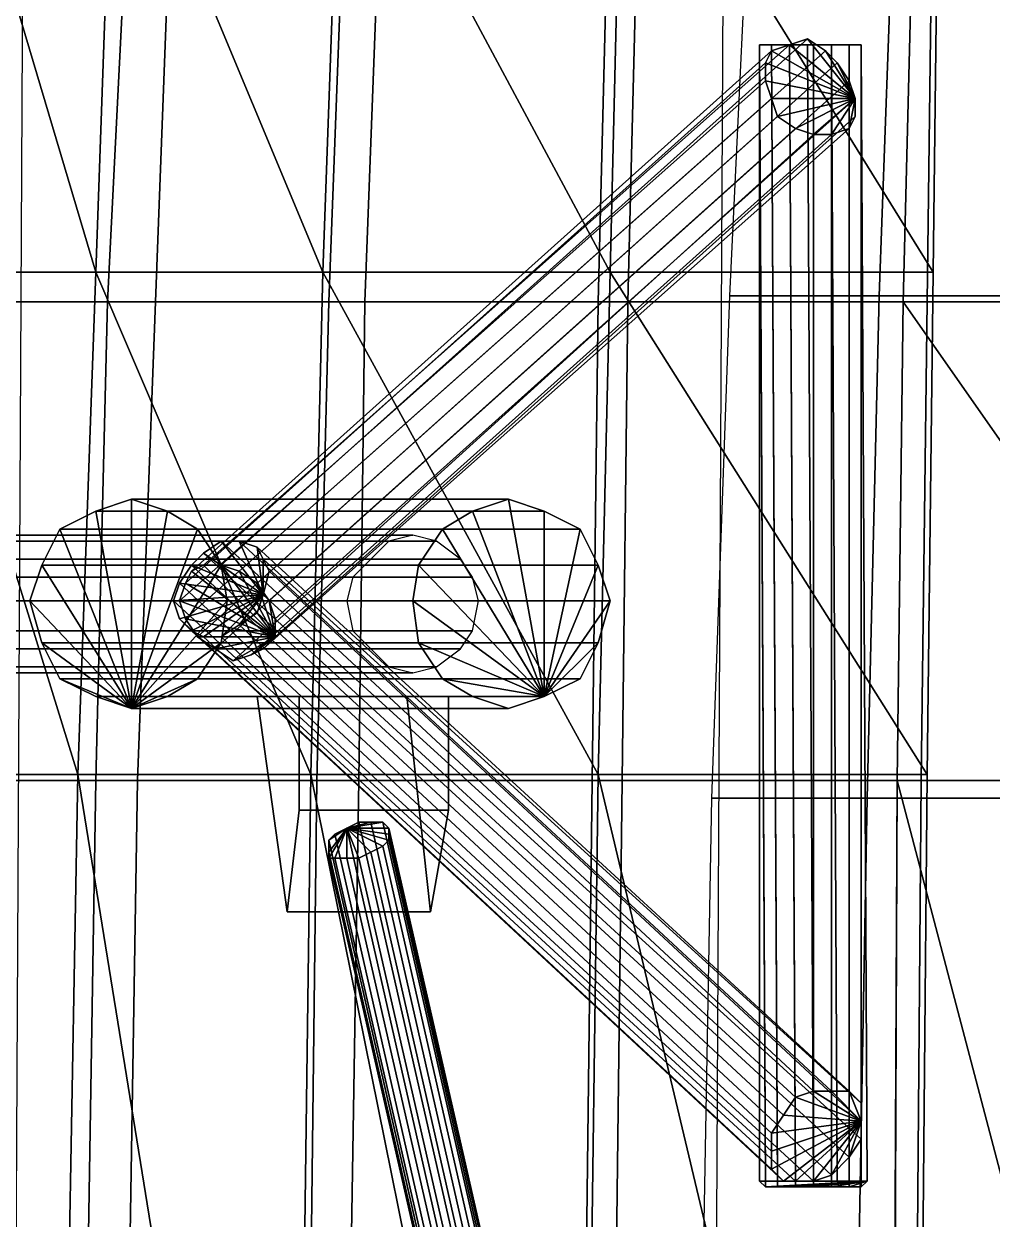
# Model space of a CAD drawing. Extents: x -1726 to 1721, y -2579 to 1769.
# Drawn here: x -260 to -98.1, y 110.6 to 310.5 of the extents above; entities that cross this region are included whole.
import ezdxf

# ---------------------------------------------------------------- set-up
doc = ezdxf.new("R2010")
doc.units = 0

msp = doc.modelspace()

# ---------------------------------------------------------------- linework, layer by layer
at = {"layer": '14653', "color": 1}
for points in [[(-132, 307, -911), (-129, 308, -913), (-227, 220, -1065), (-230, 220, -1063)], [(-129, 308, -913), (-126, 306, -914), (-224, 219, -1066), (-227, 220, -1065)], [(-121, 298, -913), (-129, 308, -913), (-132, 307, -911), (-121, 298, -913)], [(-121, 298, -913), (-126, 306, -914), (-129, 308, -913), (-121, 298, -913)], [(-136, 304, -906), (-135, 306, -908), (-232, 219, -1060), (-233, 217, -1058)], [(-135, 306, -908), (-132, 307, -911), (-230, 220, -1063), (-232, 219, -1060)], [(-126, 306, -914), (-124, 304, -914), (-221, 217, -1066), (-224, 219, -1066)], [(-134, 116, -912), (-136, 116, -909), (-137, 307, -914), (-135, 307, -917)], [(-136, 116, -909), (-137, 117, -905), (-137, 307, -911), (-137, 307, -914)], [(-137, 117, -905), (-136, 117, -902), (-137, 307, -907), (-137, 307, -911)], [(-136, 117, -902), (-134, 117, -899), (-135, 307, -904), (-137, 307, -907)], [(-120, 307, -914), (-135, 307, -917), (-137, 307, -914), (-120, 307, -914)], [(-120, 307, -914), (-137, 307, -914), (-137, 307, -911), (-120, 307, -914)], [(-120, 307, -914), (-137, 307, -911), (-137, 307, -907), (-120, 307, -914)], [(-120, 307, -914), (-137, 307, -907), (-135, 307, -904), (-120, 307, -914)], [(-121, 298, -913), (-135, 306, -908), (-136, 304, -906), (-121, 298, -913)], [(-121, 298, -913), (-132, 307, -911), (-135, 306, -908), (-121, 298, -913)], [(-131, 116, -914), (-134, 116, -912), (-135, 307, -917), (-132, 307, -919)], [(-134, 117, -899), (-131, 117, -897), (-132, 307, -902), (-135, 307, -904)], [(-120, 307, -914), (-132, 307, -919), (-135, 307, -917), (-120, 307, -914)], [(-120, 307, -914), (-135, 307, -904), (-132, 307, -902), (-120, 307, -914)], [(-128, 116, -914), (-131, 116, -914), (-132, 307, -919), (-129, 307, -920)], [(-131, 117, -897), (-128, 117, -896), (-128, 307, -902), (-132, 307, -902)], [(-120, 307, -914), (-129, 307, -920), (-132, 307, -919), (-120, 307, -914)], [(-120, 307, -914), (-132, 307, -902), (-128, 307, -902), (-120, 307, -914)], [(-125, 116, -914), (-128, 116, -914), (-129, 307, -920), (-125, 307, -919)], [(-120, 307, -914), (-125, 307, -919), (-129, 307, -920), (-120, 307, -914)], [(-128, 117, -896), (-124, 117, -897), (-125, 307, -902), (-128, 307, -902)], [(-120, 307, -914), (-128, 307, -902), (-125, 307, -902), (-120, 307, -914)], [(-121, 298, -913), (-124, 304, -914), (-126, 306, -914), (-121, 298, -913)], [(-122, 116, -912), (-125, 116, -914), (-125, 307, -919), (-122, 307, -917)], [(-124, 117, -897), (-122, 117, -899), (-122, 307, -904), (-125, 307, -902)], [(-120, 307, -914), (-122, 307, -917), (-125, 307, -919), (-120, 307, -914)], [(-120, 307, -914), (-125, 307, -902), (-122, 307, -904), (-120, 307, -914)], [(-120, 116, -909), (-122, 116, -912), (-122, 307, -917), (-120, 307, -914)], [(-122, 117, -899), (-120, 117, -902), (-120, 307, -907), (-122, 307, -904)], [(-120, 307, -914), (-122, 307, -904), (-120, 307, -907), (-120, 307, -914)], [(-120, 117, -902), (-119, 117, -905), (-120, 307, -911), (-120, 307, -907)], [(-119, 117, -905), (-120, 116, -909), (-120, 307, -914), (-120, 307, -911)], [(-120, 307, -914), (-120, 307, -907), (-120, 307, -911), (-120, 307, -914)], [(-136, 301, -904), (-136, 304, -906), (-233, 217, -1058), (-234, 214, -1056)], [(-124, 304, -914), (-122, 301, -914), (-219, 214, -1066), (-221, 217, -1066)], [(-121, 298, -913), (-136, 304, -906), (-136, 301, -904), (-121, 298, -913)], [(-121, 298, -913), (-122, 301, -914), (-124, 304, -914), (-121, 298, -913)], [(-135, 298, -903), (-136, 301, -904), (-234, 214, -1056), (-233, 211, -1055)], [(-122, 301, -914), (-121, 298, -913), (-218, 211, -1065), (-219, 214, -1066)], [(-121, 298, -913), (-136, 301, -904), (-135, 298, -903), (-121, 298, -913)], [(-134, 295, -903), (-135, 298, -903), (-233, 211, -1055), (-231, 208, -1055)], [(-121, 298, -913), (-121, 295, -911), (-218, 208, -1063), (-218, 211, -1065)], [(-121, 298, -913), (-135, 298, -903), (-134, 295, -903), (-121, 298, -913)], [(-121, 298, -913), (-134, 295, -903), (-131, 293, -903), (-121, 298, -913)], [(-121, 298, -913), (-131, 293, -903), (-128, 292, -904), (-121, 298, -913)], [(-121, 298, -913), (-128, 292, -904), (-125, 292, -906), (-121, 298, -913)], [(-121, 298, -913), (-125, 292, -906), (-122, 293, -909), (-121, 298, -913)], [(-121, 298, -913), (-122, 293, -909), (-121, 295, -911), (-121, 298, -913)], [(-131, 293, -903), (-134, 295, -903), (-231, 208, -1055), (-228, 206, -1055)], [(-121, 295, -911), (-122, 293, -909), (-220, 206, -1061), (-218, 208, -1063)], [(-128, 292, -904), (-131, 293, -903), (-228, 206, -1055), (-225, 204, -1056)], [(-125, 292, -906), (-128, 292, -904), (-225, 204, -1056), (-222, 205, -1058)], [(-122, 293, -909), (-125, 292, -906), (-222, 205, -1058), (-220, 206, -1061)], [(-131, 131, -902), (-128, 132, -903), (-227, 224, -1051), (-230, 222, -1050)], [(-220, 215, -1061), (-230, 222, -1050), (-227, 224, -1051), (-220, 215, -1061)], [(-128, 132, -903), (-125, 132, -904), (-224, 224, -1053), (-227, 224, -1051)], [(-220, 215, -1061), (-227, 224, -1051), (-224, 224, -1053), (-220, 215, -1061)], [(-125, 132, -904), (-122, 132, -907), (-221, 223, -1055), (-224, 224, -1053)], [(-220, 215, -1061), (-224, 224, -1053), (-221, 223, -1055), (-220, 215, -1061)], [(-133, 128, -901), (-131, 131, -902), (-230, 222, -1050), (-232, 220, -1050)], [(-220, 215, -1061), (-232, 220, -1050), (-230, 222, -1050), (-220, 215, -1061)], [(-122, 132, -907), (-120, 130, -909), (-220, 221, -1057), (-221, 223, -1055)], [(-220, 215, -1061), (-221, 223, -1055), (-220, 221, -1057), (-220, 215, -1061)], [(-135, 125, -902), (-133, 128, -901), (-232, 220, -1050), (-234, 217, -1050)], [(-220, 215, -1061), (-234, 217, -1050), (-232, 220, -1050), (-220, 215, -1061)], [(-218, 208, -1063), (-232, 219, -1060), (-230, 220, -1063), (-218, 208, -1063)], [(-218, 208, -1063), (-230, 220, -1063), (-227, 220, -1065), (-218, 208, -1063)], [(-218, 208, -1063), (-227, 220, -1065), (-224, 219, -1066), (-218, 208, -1063)], [(-120, 130, -909), (-120, 127, -911), (-219, 219, -1059), (-220, 221, -1057)], [(-220, 215, -1061), (-220, 221, -1057), (-219, 219, -1059), (-220, 215, -1061)], [(-218, 208, -1063), (-233, 217, -1058), (-232, 219, -1060), (-218, 208, -1063)], [(-218, 208, -1063), (-224, 219, -1066), (-221, 217, -1066), (-218, 208, -1063)], [(-120, 127, -911), (-120, 124, -913), (-220, 215, -1061), (-219, 219, -1059)], [(-135, 122, -904), (-135, 125, -902), (-234, 217, -1050), (-235, 214, -1052)], [(-220, 215, -1061), (-235, 214, -1052), (-234, 217, -1050), (-220, 215, -1061)], [(-218, 208, -1063), (-234, 214, -1056), (-233, 217, -1058), (-218, 208, -1063)], [(-218, 208, -1063), (-221, 217, -1066), (-219, 214, -1066), (-218, 208, -1063)], [(-220, 215, -1061), (-234, 211, -1054), (-235, 214, -1052), (-220, 215, -1061)], [(-135, 119, -906), (-135, 122, -904), (-235, 214, -1052), (-234, 211, -1054)], [(-220, 215, -1061), (-232, 209, -1056), (-234, 211, -1054), (-220, 215, -1061)], [(-218, 208, -1063), (-233, 211, -1055), (-234, 214, -1056), (-218, 208, -1063)], [(-220, 215, -1061), (-230, 208, -1059), (-232, 209, -1056), (-220, 215, -1061)], [(-220, 215, -1061), (-227, 208, -1060), (-230, 208, -1059), (-220, 215, -1061)], [(-220, 215, -1061), (-224, 210, -1061), (-227, 208, -1060), (-220, 215, -1061)], [(-220, 215, -1061), (-221, 212, -1062), (-224, 210, -1061), (-220, 215, -1061)], [(-120, 124, -913), (-122, 121, -913), (-221, 212, -1062), (-220, 215, -1061)], [(-218, 208, -1063), (-219, 214, -1066), (-218, 211, -1065), (-218, 208, -1063)], [(-122, 121, -913), (-125, 118, -913), (-224, 210, -1061), (-221, 212, -1062)], [(-133, 117, -908), (-135, 119, -906), (-234, 211, -1054), (-232, 209, -1056)], [(-218, 208, -1063), (-231, 208, -1055), (-233, 211, -1055), (-218, 208, -1063)], [(-125, 118, -913), (-128, 117, -912), (-227, 208, -1060), (-224, 210, -1061)], [(-131, 117, -910), (-133, 117, -908), (-232, 209, -1056), (-230, 208, -1059)], [(-218, 208, -1063), (-228, 206, -1055), (-231, 208, -1055), (-218, 208, -1063)], [(-128, 117, -912), (-131, 117, -910), (-230, 208, -1059), (-227, 208, -1060)], [(-218, 208, -1063), (-225, 204, -1056), (-228, 206, -1055), (-218, 208, -1063)], [(-218, 208, -1063), (-222, 205, -1058), (-225, 204, -1056), (-218, 208, -1063)], [(-218, 208, -1063), (-220, 206, -1061), (-222, 205, -1058), (-218, 208, -1063)], [(-120, 127, -911), (-128, 132, -903), (-131, 131, -902), (-120, 127, -911)], [(-120, 127, -911), (-125, 132, -904), (-128, 132, -903), (-120, 127, -911)], [(-120, 127, -911), (-122, 132, -907), (-125, 132, -904), (-120, 127, -911)], [(-120, 127, -911), (-120, 130, -909), (-122, 132, -907), (-120, 127, -911)], [(-120, 127, -911), (-131, 131, -902), (-133, 128, -901), (-120, 127, -911)], [(-120, 127, -911), (-133, 128, -901), (-135, 125, -902), (-120, 127, -911)], [(-120, 127, -911), (-135, 125, -902), (-135, 122, -904), (-120, 127, -911)], [(-120, 127, -911), (-135, 122, -904), (-135, 119, -906), (-120, 127, -911)], [(-120, 127, -911), (-135, 119, -906), (-133, 117, -908), (-120, 127, -911)], [(-120, 127, -911), (-133, 117, -908), (-131, 117, -910), (-120, 127, -911)], [(-120, 127, -911), (-131, 117, -910), (-128, 117, -912), (-120, 127, -911)], [(-120, 127, -911), (-128, 117, -912), (-125, 118, -913), (-120, 127, -911)], [(-120, 127, -911), (-125, 118, -913), (-122, 121, -913), (-120, 127, -911)], [(-120, 127, -911), (-122, 121, -913), (-120, 124, -913), (-120, 127, -911)], [(-119, 117, -905), (-136, 117, -902), (-137, 117, -905), (-119, 117, -905)], [(-119, 117, -905), (-137, 117, -905), (-136, 116, -909), (-119, 117, -905)], [(-119, 117, -905), (-134, 117, -899), (-136, 117, -902), (-119, 117, -905)], [(-119, 117, -905), (-136, 116, -909), (-134, 116, -912), (-119, 117, -905)], [(-119, 117, -905), (-131, 117, -897), (-134, 117, -899), (-119, 117, -905)], [(-119, 117, -905), (-134, 116, -912), (-131, 116, -914), (-119, 117, -905)], [(-119, 117, -905), (-128, 117, -896), (-131, 117, -897), (-119, 117, -905)], [(-119, 117, -905), (-131, 116, -914), (-128, 116, -914), (-119, 117, -905)], [(-119, 117, -905), (-124, 117, -897), (-128, 117, -896), (-119, 117, -905)], [(-119, 117, -905), (-128, 116, -914), (-125, 116, -914), (-119, 117, -905)], [(-119, 117, -905), (-125, 116, -914), (-122, 116, -912), (-119, 117, -905)], [(-119, 117, -905), (-122, 117, -899), (-124, 117, -897), (-119, 117, -905)], [(-119, 117, -905), (-120, 117, -902), (-122, 117, -899), (-119, 117, -905)], [(-119, 117, -905), (-122, 116, -912), (-120, 116, -909), (-119, 117, -905)]]:
    msp.add_3dface(points, dxfattribs=at)
at = {"layer": '20381', "color": 1}
for points in [[(-185, 229, -898), (-179, 231, -900), (-242, 231, -1108), (-248, 229, -1106)], [(-242, 196, -1108), (-248, 229, -1106), (-242, 231, -1108), (-242, 196, -1108)], [(-179, 231, -900), (-173, 229, -902), (-236, 229, -1110), (-242, 231, -1108)], [(-242, 196, -1108), (-242, 231, -1108), (-236, 229, -1110), (-242, 196, -1108)], [(-173, 198, -902), (-179, 231, -900), (-185, 229, -898), (-173, 198, -902)], [(-173, 198, -902), (-173, 229, -902), (-179, 231, -900), (-173, 198, -902)], [(-190, 226, -896), (-185, 229, -898), (-248, 229, -1106), (-254, 226, -1104)], [(-242, 196, -1108), (-254, 226, -1104), (-248, 229, -1106), (-242, 196, -1108)], [(-242, 196, -1108), (-236, 229, -1110), (-231, 226, -1111), (-242, 196, -1108)], [(-173, 229, -902), (-167, 226, -903), (-231, 226, -1111), (-236, 229, -1110)], [(-173, 198, -902), (-185, 229, -898), (-190, 226, -896), (-173, 198, -902)], [(-173, 198, -902), (-167, 226, -903), (-173, 229, -902), (-173, 198, -902)], [(-194, 220, -895), (-190, 226, -896), (-254, 226, -1104), (-257, 220, -1103)], [(-242, 196, -1108), (-257, 220, -1103), (-254, 226, -1104), (-242, 196, -1108)], [(-242, 196, -1108), (-231, 226, -1111), (-227, 220, -1112), (-242, 196, -1108)], [(-167, 226, -903), (-164, 220, -905), (-227, 220, -1112), (-231, 226, -1111)], [(-173, 198, -902), (-190, 226, -896), (-194, 220, -895), (-173, 198, -902)], [(-173, 198, -902), (-164, 220, -905), (-167, 226, -903), (-173, 198, -902)], [(-195, 214, -895), (-194, 220, -895), (-257, 220, -1103), (-259, 214, -1103)], [(-242, 196, -1108), (-259, 214, -1103), (-257, 220, -1103), (-242, 196, -1108)], [(-242, 196, -1108), (-227, 220, -1112), (-226, 214, -1113), (-242, 196, -1108)], [(-164, 220, -905), (-162, 214, -905), (-226, 214, -1113), (-227, 220, -1112)], [(-173, 198, -902), (-194, 220, -895), (-195, 214, -895), (-173, 198, -902)], [(-173, 198, -902), (-162, 214, -905), (-164, 220, -905), (-173, 198, -902)], [(-194, 207, -895), (-195, 214, -895), (-259, 214, -1103), (-257, 207, -1103)], [(-242, 196, -1108), (-257, 207, -1103), (-259, 214, -1103), (-242, 196, -1108)], [(-242, 196, -1108), (-226, 214, -1113), (-227, 207, -1112), (-242, 196, -1108)], [(-162, 214, -905), (-164, 207, -905), (-227, 207, -1112), (-226, 214, -1113)], [(-173, 198, -902), (-195, 214, -895), (-194, 207, -895), (-173, 198, -902)], [(-173, 198, -902), (-164, 207, -905), (-162, 214, -905), (-173, 198, -902)], [(-190, 201, -896), (-194, 207, -895), (-257, 207, -1103), (-254, 201, -1104)], [(-242, 196, -1108), (-254, 201, -1104), (-257, 207, -1103), (-242, 196, -1108)], [(-242, 196, -1108), (-227, 207, -1112), (-231, 201, -1111), (-242, 196, -1108)], [(-164, 207, -905), (-167, 201, -903), (-231, 201, -1111), (-227, 207, -1112)], [(-173, 198, -902), (-194, 207, -895), (-190, 201, -896), (-173, 198, -902)], [(-173, 198, -902), (-167, 201, -903), (-164, 207, -905), (-173, 198, -902)], [(-185, 198, -898), (-190, 201, -896), (-254, 201, -1104), (-248, 198, -1106)], [(-242, 196, -1108), (-248, 198, -1106), (-254, 201, -1104), (-242, 196, -1108)], [(-242, 196, -1108), (-231, 201, -1111), (-236, 198, -1110), (-242, 196, -1108)], [(-167, 201, -903), (-173, 198, -902), (-236, 198, -1110), (-231, 201, -1111)], [(-173, 198, -902), (-190, 201, -896), (-185, 198, -898), (-173, 198, -902)], [(-179, 196, -900), (-185, 198, -898), (-248, 198, -1106), (-242, 196, -1108)], [(-173, 198, -902), (-179, 196, -900), (-242, 196, -1108), (-236, 198, -1110)], [(-173, 198, -902), (-185, 198, -898), (-179, 196, -900), (-173, 198, -902)]]:
    msp.add_3dface(points, dxfattribs=at)
at = {"layer": '24059', "color": 1}
for points in [[(-285, 221, -1214), (-281, 224, -1215), (-199, 224, -963), (-202, 221, -963)], [(-281, 224, -1215), (-277, 225, -1216), (-195, 225, -964), (-199, 224, -963)], [(-277, 225, -1216), (-273, 224, -1217), (-191, 224, -965), (-195, 225, -964)], [(-273, 224, -1217), (-269, 221, -1217), (-187, 221, -966), (-191, 224, -965)], [(-287, 218, -1214), (-285, 221, -1214), (-202, 221, -963), (-205, 218, -962)], [(-269, 221, -1217), (-267, 218, -1218), (-185, 218, -966), (-187, 221, -966)], [(-288, 214, -1214), (-287, 218, -1214), (-205, 218, -962), (-206, 214, -962)], [(-267, 218, -1218), (-266, 214, -1218), (-184, 214, -966), (-185, 218, -966)], [(-287, 209, -1214), (-288, 214, -1214), (-206, 214, -962), (-205, 209, -962)], [(-266, 214, -1218), (-267, 209, -1218), (-185, 209, -966), (-184, 214, -966)], [(-285, 206, -1214), (-287, 209, -1214), (-205, 209, -962), (-202, 206, -963)], [(-267, 209, -1218), (-269, 206, -1217), (-187, 206, -966), (-185, 209, -966)], [(-281, 203, -1215), (-285, 206, -1214), (-202, 206, -963), (-199, 203, -963)], [(-269, 206, -1217), (-273, 203, -1217), (-191, 203, -965), (-187, 206, -966)], [(-277, 202, -1216), (-281, 203, -1215), (-199, 203, -963), (-195, 202, -964)], [(-273, 203, -1217), (-277, 202, -1216), (-195, 202, -964), (-191, 203, -965)]]:
    msp.add_3dface(points, dxfattribs=at)
at = {"layer": '271851', "color": 1}
for points in [[(-111, 344, -1120), (-56, 344, -1137), (-57, 264, -1141), (-113, 264, -1124)], [(-113, 264, -1124), (-57, 264, -1141), (-57, 184, -1144), (-114, 184, -1126)], [(-114, 184, -1126), (-57, 184, -1144), (-58, -29, -1148), (-115, -29, -1131)]]:
    msp.add_3dface(points, dxfattribs=at)
at = {"layer": '272109', "color": 1}
for points in [[(-242, 344, -687), (-269, 344, -738), (-273, 264, -736), (-246, 264, -685)], [(-206, 344, -643), (-242, 344, -687), (-246, 264, -685), (-209, 264, -640)], [(-162, 344, -606), (-206, 344, -643), (-209, 264, -640), (-164, 264, -603)], [(-111, 344, -579), (-162, 344, -606), (-164, 264, -603), (-113, 264, -576)], [(-56, 344, -563), (-111, 344, -579), (-113, 264, -576), (-57, 264, -559)], [(-246, 264, -685), (-273, 264, -736), (-276, 184, -735), (-248, 184, -683)], [(-209, 264, -640), (-246, 264, -685), (-248, 184, -683), (-211, 184, -638)], [(-164, 264, -603), (-209, 264, -640), (-211, 184, -638), (-165, 184, -601)], [(-113, 264, -576), (-164, 264, -603), (-165, 184, -601), (-114, 184, -573)], [(-57, 264, -559), (-113, 264, -576), (-114, 184, -573), (-57, 184, -556)], [(-248, 184, -683), (-276, 184, -735), (-280, -64, -733), (-252, -64, -681)], [(-211, 184, -638), (-248, 184, -683), (-252, -64, -681), (-214, -64, -635)], [(-165, 184, -601), (-211, 184, -638), (-214, -64, -635), (-168, -64, -597)], [(-114, 184, -573), (-165, 184, -601), (-168, -64, -597), (-115, -64, -569)], [(-57, 184, -556), (-114, 184, -573), (-115, -64, -569), (-58, -64, -551)]]:
    msp.add_3dface(points, dxfattribs=at)
at = {"layer": '295117', "color": 1}
for points in [[(-238, 264, -690), (-265, 264, -740), (-261, 344, -741), (-235, 344, -692)], [(-203, 264, -646), (-238, 264, -690), (-235, 344, -692), (-200, 344, -649)], [(-159, 264, -610), (-203, 264, -646), (-200, 344, -649), (-157, 344, -614)], [(-109, 264, -584), (-159, 264, -610), (-157, 344, -614), (-108, 344, -587)], [(-55, 264, -567), (-109, 264, -584), (-108, 344, -587), (-54, 344, -571)], [(-241, 184, -688), (-267, 184, -739), (-265, 264, -740), (-238, 264, -690)], [(-204, 184, -644), (-241, 184, -688), (-238, 264, -690), (-203, 264, -646)], [(-160, 184, -608), (-204, 184, -644), (-203, 264, -646), (-159, 264, -610)], [(-110, 184, -581), (-160, 184, -608), (-159, 264, -610), (-109, 264, -584)], [(-56, 184, -565), (-110, 184, -581), (-109, 264, -584), (-55, 264, -567)], [(-245, -64, -686), (-272, -64, -737), (-267, 184, -739), (-241, 184, -688)], [(-208, -64, -641), (-245, -64, -686), (-241, 184, -688), (-204, 184, -644)], [(-163, -64, -604), (-208, -64, -641), (-204, 184, -644), (-160, 184, -608)], [(-112, -64, -577), (-163, -64, -604), (-160, 184, -608), (-110, 184, -581)], [(-57, -64, -560), (-112, -64, -577), (-110, 184, -581), (-56, 184, -565)]]:
    msp.add_3dface(points, dxfattribs=at)
at = {"layer": '303109', "color": 1}
for points in [[(-111, 344, -1120), (-56, 344, -1137), (-57, 264, -1141), (-113, 264, -1124)], [(-113, 264, -1124), (-57, 264, -1141), (-111, 344, -1120), (-113, 264, -1124)], [(-57, 264, -1141), (-56, 344, -1137), (-111, 344, -1120), (-57, 264, -1141)], [(-113, 264, -1124), (-57, 264, -1141), (-57, 184, -1144), (-114, 184, -1126)], [(-114, 184, -1126), (-57, 184, -1144), (-113, 264, -1124), (-114, 184, -1126)], [(-57, 184, -1144), (-57, 264, -1141), (-113, 264, -1124), (-57, 184, -1144)], [(-114, 184, -1126), (-57, 184, -1144), (-58, -29, -1148), (-115, -29, -1131)], [(-115, -29, -1131), (-58, -29, -1148), (-114, 184, -1126), (-115, -29, -1131)], [(-58, -29, -1148), (-57, 184, -1144), (-114, 184, -1126), (-58, -29, -1148)]]:
    msp.add_3dface(points, dxfattribs=at)
at = {"layer": '343569', "color": 1}
for points in [[(-262, -38, -951), (-260, 351, -950), (-143, 348, -805), (-145, -41, -805)], [(-117, 265, -861), (-142, 265, -809), (-138, 348, -807), (-114, 348, -859)], [(-82, 265, -908), (-117, 265, -861), (-114, 348, -859), (-79, 348, -905)], [(-119, 181, -863), (-145, 181, -810), (-142, 265, -809), (-117, 265, -861)], [(-84, 181, -910), (-119, 181, -863), (-117, 265, -861), (-82, 265, -908)], [(-123, -41, -865), (-149, -41, -811), (-145, 181, -810), (-119, 181, -863)], [(-88, -41, -913), (-123, -41, -865), (-119, 181, -863), (-84, 181, -910)]]:
    msp.add_3dface(points, dxfattribs=at)
at = {"layer": '351455', "color": 1}
for points in [[(-273, 353, -956), (-245, 353, -1009), (-248, 269, -1012), (-277, 269, -958)], [(-245, 353, -1009), (-207, 353, -1056), (-210, 269, -1059), (-248, 269, -1012)], [(-207, 353, -1056), (-160, 353, -1094), (-162, 269, -1098), (-210, 269, -1059)], [(-160, 353, -1094), (-107, 353, -1123), (-108, 269, -1126), (-162, 269, -1098)], [(-277, 269, -958), (-248, 269, -1012), (-251, 185, -1013), (-280, 185, -959)], [(-248, 269, -1012), (-210, 269, -1059), (-212, 185, -1061), (-251, 185, -1013)], [(-210, 269, -1059), (-162, 269, -1098), (-164, 185, -1100), (-212, 185, -1061)], [(-162, 269, -1098), (-108, 269, -1126), (-109, 185, -1129), (-164, 185, -1100)], [(-280, 185, -959), (-251, 185, -1013), (-255, -38, -1016), (-285, -38, -961)], [(-251, 185, -1013), (-212, 185, -1061), (-215, -38, -1064), (-255, -38, -1016)], [(-212, 185, -1061), (-164, 185, -1100), (-167, -38, -1104), (-215, -38, -1064)], [(-164, 185, -1100), (-109, 185, -1129), (-111, -38, -1134), (-167, -38, -1104)]]:
    msp.add_3dface(points, dxfattribs=at)
at = {"layer": '352991', "color": 1}
for points in [[(-273, 353, -956), (-245, 353, -1009), (-248, 269, -1012), (-277, 269, -958)], [(-277, 269, -958), (-248, 269, -1012), (-273, 353, -956), (-277, 269, -958)], [(-248, 269, -1012), (-245, 353, -1009), (-273, 353, -956), (-248, 269, -1012)], [(-245, 353, -1009), (-207, 353, -1056), (-210, 269, -1059), (-248, 269, -1012)], [(-248, 269, -1012), (-210, 269, -1059), (-245, 353, -1009), (-248, 269, -1012)], [(-210, 269, -1059), (-207, 353, -1056), (-245, 353, -1009), (-210, 269, -1059)], [(-207, 353, -1056), (-160, 353, -1094), (-162, 269, -1098), (-210, 269, -1059)], [(-210, 269, -1059), (-162, 269, -1098), (-207, 353, -1056), (-210, 269, -1059)], [(-160, 353, -1094), (-207, 353, -1056), (-162, 269, -1098), (-160, 353, -1094)], [(-160, 353, -1094), (-107, 353, -1123), (-108, 269, -1126), (-162, 269, -1098)], [(-162, 269, -1098), (-108, 269, -1126), (-160, 353, -1094), (-162, 269, -1098)], [(-108, 269, -1126), (-107, 353, -1123), (-160, 353, -1094), (-108, 269, -1126)], [(-277, 269, -958), (-248, 269, -1012), (-251, 185, -1013), (-280, 185, -959)], [(-280, 185, -959), (-251, 185, -1013), (-277, 269, -958), (-280, 185, -959)], [(-251, 185, -1013), (-248, 269, -1012), (-277, 269, -958), (-251, 185, -1013)], [(-248, 269, -1012), (-210, 269, -1059), (-212, 185, -1061), (-251, 185, -1013)], [(-251, 185, -1013), (-212, 185, -1061), (-248, 269, -1012), (-251, 185, -1013)], [(-212, 185, -1061), (-210, 269, -1059), (-248, 269, -1012), (-212, 185, -1061)], [(-210, 269, -1059), (-162, 269, -1098), (-164, 185, -1100), (-212, 185, -1061)], [(-212, 185, -1061), (-164, 185, -1100), (-210, 269, -1059), (-212, 185, -1061)], [(-164, 185, -1100), (-162, 269, -1098), (-210, 269, -1059), (-164, 185, -1100)], [(-162, 269, -1098), (-108, 269, -1126), (-109, 185, -1129), (-164, 185, -1100)], [(-164, 185, -1100), (-109, 185, -1129), (-162, 269, -1098), (-164, 185, -1100)], [(-109, 185, -1129), (-108, 269, -1126), (-162, 269, -1098), (-109, 185, -1129)], [(-280, 185, -959), (-251, 185, -1013), (-255, -38, -1016), (-285, -38, -961)], [(-285, -38, -961), (-255, -38, -1016), (-280, 185, -959), (-285, -38, -961)], [(-255, -38, -1016), (-251, 185, -1013), (-280, 185, -959), (-255, -38, -1016)], [(-251, 185, -1013), (-212, 185, -1061), (-215, -38, -1064), (-255, -38, -1016)], [(-255, -38, -1016), (-215, -38, -1064), (-251, 185, -1013), (-255, -38, -1016)], [(-215, -38, -1064), (-212, 185, -1061), (-251, 185, -1013), (-215, -38, -1064)], [(-212, 185, -1061), (-164, 185, -1100), (-167, -38, -1104), (-215, -38, -1064)], [(-215, -38, -1064), (-167, -38, -1104), (-212, 185, -1061), (-215, -38, -1064)], [(-167, -38, -1104), (-164, 185, -1100), (-212, 185, -1061), (-167, -38, -1104)], [(-164, 185, -1100), (-109, 185, -1129), (-111, -38, -1134), (-167, -38, -1104)], [(-167, -38, -1104), (-111, -38, -1134), (-164, 185, -1100), (-167, -38, -1104)], [(-111, -38, -1134), (-109, 185, -1129), (-164, 185, -1100), (-111, -38, -1134)]]:
    msp.add_3dface(points, dxfattribs=at)
at = {"layer": '7325', "color": 1}
for points in [[(-221, 198, -993), (-214, 198, -954), (-189, 198, -959), (-196, 198, -997)], [(-221, 198, -993), (-216, 162, -969), (-214, 179, -956), (-214, 198, -954)], [(-192, 162, -974), (-216, 162, -969), (-221, 198, -993), (-196, 198, -997)], [(-189, 198, -959), (-214, 198, -954), (-214, 179, -956), (-189, 179, -961)], [(-192, 162, -974), (-196, 198, -997), (-189, 198, -959), (-189, 179, -961)], [(-192, 162, -974), (-189, 179, -961), (-214, 179, -956), (-216, 162, -969)], [(-206, 176, -963), (-208, 175, -964), (-209, 174, -965), (-206, 176, -963)], [(-206, 176, -963), (-209, 174, -965), (-209, 172, -967), (-206, 176, -963)], [(-206, 176, -963), (-209, 172, -967), (-209, 171, -969), (-206, 176, -963)], [(-206, 176, -963), (-209, 171, -969), (-208, 171, -970), (-206, 176, -963)], [(-208, 175, -964), (-206, 176, -963), (-167, 4, -854), (-169, 3, -855)], [(-206, 176, -963), (-208, 171, -970), (-206, 171, -972), (-206, 176, -963)], [(-206, 176, -963), (-204, 177, -963), (-165, 5, -854), (-167, 4, -854)], [(-206, 176, -963), (-199, 176, -967), (-200, 177, -965), (-206, 176, -963)], [(-206, 176, -963), (-200, 177, -965), (-202, 177, -964), (-206, 176, -963)], [(-206, 176, -963), (-202, 177, -964), (-204, 177, -963), (-206, 176, -963)], [(-206, 176, -963), (-206, 171, -972), (-204, 171, -972), (-206, 176, -963)], [(-206, 176, -963), (-204, 171, -972), (-202, 172, -972), (-206, 176, -963)], [(-206, 176, -963), (-202, 172, -972), (-200, 173, -972), (-206, 176, -963)], [(-206, 176, -963), (-200, 173, -972), (-199, 174, -970), (-206, 176, -963)], [(-206, 176, -963), (-199, 174, -970), (-199, 175, -969), (-206, 176, -963)], [(-206, 176, -963), (-199, 175, -969), (-199, 176, -967), (-206, 176, -963)], [(-204, 177, -963), (-202, 177, -964), (-163, 5, -855), (-165, 5, -854)], [(-202, 177, -964), (-200, 177, -965), (-161, 5, -856), (-163, 5, -855)], [(-200, 177, -965), (-199, 176, -967), (-160, 5, -858), (-161, 5, -856)], [(-199, 176, -967), (-199, 175, -969), (-160, 4, -859), (-160, 5, -858)], [(-209, 174, -965), (-208, 175, -964), (-169, 3, -855), (-170, 2, -856)], [(-209, 172, -967), (-209, 174, -965), (-170, 2, -856), (-170, 1, -858)], [(-199, 174, -970), (-200, 173, -972), (-161, 1, -862), (-160, 2, -861)], [(-199, 175, -969), (-199, 174, -970), (-160, 2, -861), (-160, 4, -859)], [(-209, 171, -969), (-209, 172, -967), (-170, 1, -858), (-170, 0, -859)], [(-202, 172, -972), (-204, 171, -972), (-165, 0, -863), (-163, 0, -863)], [(-200, 173, -972), (-202, 172, -972), (-163, 0, -863), (-161, 1, -862)], [(-208, 171, -970), (-209, 171, -969), (-170, 0, -859), (-169, 0, -861)], [(-206, 171, -972), (-208, 171, -970), (-169, 0, -861), (-167, 0, -862)], [(-204, 171, -972), (-206, 171, -972), (-167, 0, -862), (-165, 0, -863)]]:
    msp.add_3dface(points, dxfattribs=at)

doc.saveas('drawing.dxf')
